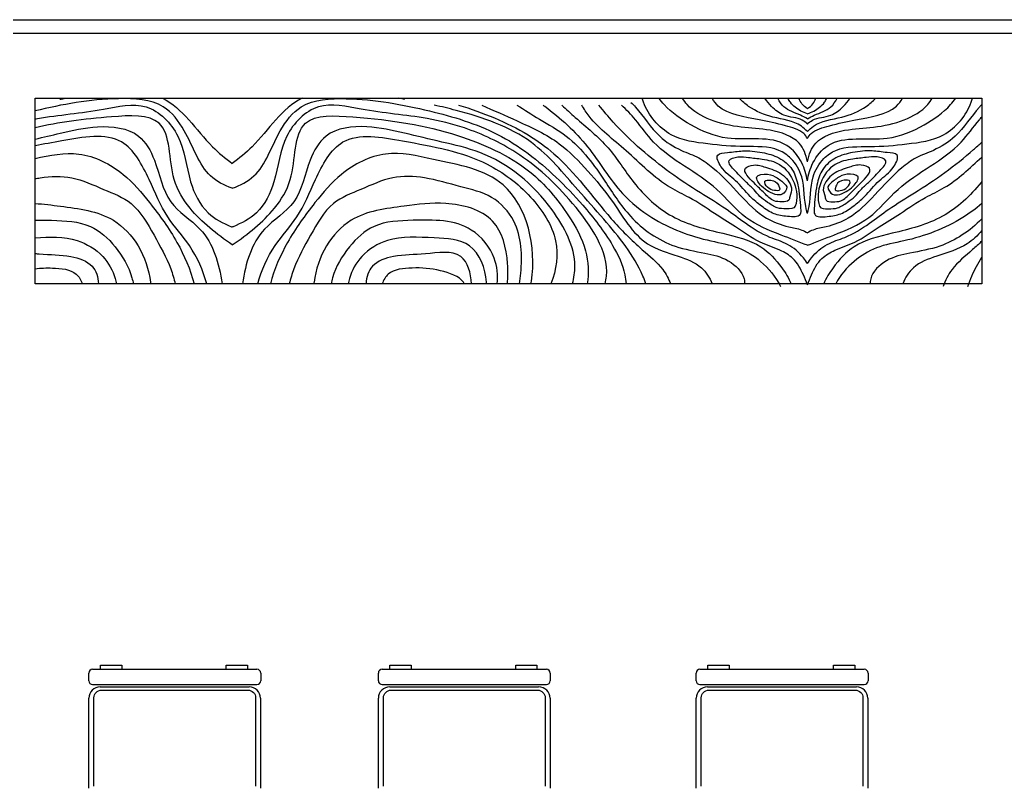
# Model space of a CAD drawing. Extents: x 152 to 700, y -120 to 84.
# Drawn here: x 206.332 to 208.913, y 29.181 to 31.195 of the extents above; entities that cross this region are included whole.
import ezdxf

# ---------------------------------------------------------------- set-up
doc = ezdxf.new("R2010")
doc.units = 0
doc.header["$LTSCALE"] = 0.03
doc.layers.get('0').update_dxf_attribs({"linetype": 'CONTINUOUS'})
for name, color, linetype in [('CALIDAD', 30, 'CONTINUOUS'), ('MUEBLES', 8, 'CONTINUOUS'), ('PISOS', 31, 'CONTINUOUS')]:
    doc.layers.add(name, color=color, linetype=linetype)

msp = doc.modelspace()

# ---------------------------------------------------------------- linework, layer by layer
at = {"ltscale": 0.03}
msp.add_line((205.1863, 31.1596), (211.0363, 31.1596), dxfattribs=at)
at = {"layer": 'CALIDAD', "ltscale": 0.03}
msp.add_line((205.1454, 31.1946), (211.0013, 31.1946), dxfattribs=at)
at = {"layer": 'MUEBLES'}
for p, q in [((206.5436, 29.4926), (206.5436, 29.5037)), ((206.5436, 29.5037), (206.5992, 29.5037)), ((206.5992, 29.5037), (206.5992, 29.4923)), ((206.873, 29.4926), (206.873, 29.5037)), ((206.873, 29.5037), (206.9287, 29.5037)), ((206.9287, 29.5037), (206.9287, 29.4923)), ((207.3018, 29.4926), (207.3018, 29.5037)), ((207.3018, 29.5037), (207.3574, 29.5037)), ((207.3574, 29.5037), (207.3574, 29.4923)), ((207.6312, 29.4926), (207.6312, 29.5037)), ((207.6312, 29.5037), (207.6868, 29.5037)), ((207.6868, 29.5037), (207.6868, 29.4923)), ((208.1341, 29.4926), (208.1341, 29.5037)), ((208.1341, 29.5037), (208.1897, 29.5037)), ((208.1897, 29.5037), (208.1897, 29.4923)), ((208.4635, 29.4926), (208.4635, 29.5037)), ((208.4635, 29.5037), (208.5191, 29.5037)), ((208.5191, 29.5037), (208.5191, 29.4923)), ((206.5132, 29.4626), (206.5132, 29.4826)), ((206.5232, 29.4926), (206.9532, 29.4926)), ((206.9632, 29.4826), (206.9632, 29.4626)), ((207.2714, 29.4626), (207.2714, 29.4826)), ((207.2814, 29.4926), (207.7114, 29.4926)), ((207.7214, 29.4826), (207.7214, 29.4626)), ((208.1037, 29.4626), (208.1037, 29.4826)), ((208.1137, 29.4926), (208.5437, 29.4926)), ((208.5537, 29.4826), (208.5537, 29.4626)), ((206.5232, 29.4526), (206.9532, 29.4526)), ((207.2814, 29.4526), (207.7114, 29.4526)), ((208.1137, 29.4526), (208.5437, 29.4526)), ((206.5432, 29.4467), (206.9329, 29.4467)), ((207.3014, 29.4467), (207.691, 29.4467)), ((208.1337, 29.4467), (208.5233, 29.4467)), ((206.5132, 29.1809), (206.5132, 29.4167)), ((206.9629, 29.4167), (206.9629, 29.181)), ((207.2714, 29.1809), (207.2714, 29.4167)), ((207.721, 29.4167), (207.721, 29.181)), ((208.1037, 29.1809), (208.1037, 29.4167)), ((208.5533, 29.4167), (208.5533, 29.181))]:
    msp.add_line(p, q, dxfattribs=at)
at = {"layer": 'MUEBLES', "ltscale": 5}
msp.add_lwpolyline([(208.8517, 30.9887), (208.8517, 30.5026), (206.3724, 30.5026), (206.3724, 30.9887)], close=True, dxfattribs=at)
at = {"layer": 'MUEBLES'}
for points in [[(206.5265, 29.1861), (206.5265, 29.4181, -0.414214), (206.5465, 29.4381), (206.93, 29.4381, -0.414214), (206.95, 29.4181), (206.95, 29.1861)], [(207.2847, 29.1861), (207.2847, 29.4181, -0.414214), (207.3047, 29.4381), (207.6882, 29.4381, -0.414214), (207.7082, 29.4181), (207.7082, 29.1861)], [(208.117, 29.1861), (208.117, 29.4181, -0.414214), (208.137, 29.4381), (208.5205, 29.4381, -0.414214), (208.5405, 29.4181), (208.5405, 29.1861)]]:
    msp.add_lwpolyline(points, format="xyb", dxfattribs=at)
for centre, radius, start, end in [((206.5232, 29.4826), 0.01, 90, 180), ((206.9532, 29.4826), 0.01, 0, 90), ((207.2814, 29.4826), 0.01, 90, 180), ((207.7114, 29.4826), 0.01, 0, 90), ((208.1137, 29.4826), 0.01, 90, 180), ((208.5437, 29.4826), 0.01, 0, 90), ((206.5232, 29.4626), 0.01, 180, 270), ((206.9532, 29.4626), 0.01, 270, 0), ((207.2814, 29.4626), 0.01, 180, 270), ((207.7114, 29.4626), 0.01, 270, 0), ((208.1137, 29.4626), 0.01, 180, 270), ((208.5437, 29.4626), 0.01, 270, 0), ((206.5432, 29.4167), 0.03, 90, 180), ((206.9329, 29.4167), 0.03, 0, 90), ((207.3014, 29.4167), 0.03, 90, 180), ((207.691, 29.4167), 0.03, 0, 90), ((208.1337, 29.4167), 0.03, 90, 180), ((208.5233, 29.4167), 0.03, 0, 90)]:
    msp.add_arc(centre, radius, start, end, dxfattribs=at)
at = {"layer": 'MUEBLES', "ltscale": 5}
for points, knots in [([(206.8888, 30.7531), (206.8672, 30.7609), (206.8081, 30.791), (206.778, 30.8908), (206.7057, 30.985), (206.5524, 30.9927), (206.4437, 30.9729), (206.3724, 30.9556)], [0.122831, 0.122831, 0.122831, 0.122831, 0.25089, 0.509565, 0.667797, 0.893093, 1.31117, 1.31117, 1.31117, 1.31117]), ([(206.3724, 30.9344), (206.3744, 30.9348), (206.4333, 30.9456), (206.5286, 30.9516), (206.668, 30.9868), (206.7626, 30.8892), (206.7697, 30.7793), (206.8143, 30.687), (206.8655, 30.6611), (206.8882, 30.6514), (206.8888, 30.6511)], [1.590758, 1.590758, 1.590758, 1.590758, 1.602379, 1.933221, 2.145155, 2.358563, 2.593654, 2.770297, 2.905547, 2.909269, 2.909269, 2.909269, 2.909269]), ([(206.706, 30.9887), (206.7589, 30.9634), (206.806, 30.8842), (206.8707, 30.8312), (206.8888, 30.8177)], [2.4903061, 2.4903061, 2.4903061, 2.4903061, 2.8349002, 2.9635158, 2.9635158, 2.9635158, 2.9635158]), ([(207.0717, 30.9887), (207.0188, 30.9634), (206.9717, 30.8842), (206.907, 30.8312), (206.8888, 30.8177)], [2.4903061, 2.4903061, 2.4903061, 2.4903061, 2.8349002, 2.9635158, 2.9635158, 2.9635158, 2.9635158]), ([(206.8888, 30.7531), (206.9105, 30.7609), (206.9696, 30.791), (206.9997, 30.8908), (207.072, 30.985), (207.2255, 30.9927), (207.3943, 30.9619), (207.5894, 30.9046), (207.7175, 30.8045), (207.8147, 30.7025), (207.8795, 30.6188), (207.915, 30.5464), (207.9197, 30.5105), (207.9202, 30.5026)], [0.122831, 0.122831, 0.122831, 0.122831, 0.25089, 0.509565, 0.667797, 0.893093, 1.312081, 1.667805, 2.026339, 2.219137, 2.467982, 2.625287, 2.66974, 2.66974, 2.66974, 2.66974]), ([(207.865, 30.5026), (207.8669, 30.5093), (207.8802, 30.5784), (207.7838, 30.7222), (207.6513, 30.8437), (207.5134, 30.9098), (207.375, 30.9436), (207.2491, 30.9516), (207.1097, 30.9868), (207.0151, 30.8892), (207.008, 30.7793), (206.9634, 30.687), (206.9122, 30.6611), (206.8895, 30.6514), (206.8888, 30.6511)], [0.311187, 0.311187, 0.311187, 0.311187, 0.354805, 0.751878, 1.12972, 1.412422, 1.602379, 1.933221, 2.145155, 2.358563, 2.593654, 2.770297, 2.905547, 2.909269, 2.909269, 2.909269, 2.909269]), ([(207.933, 30.9781), (207.937, 30.9741), (207.9635, 30.9459), (207.996, 30.8919), (208.0588, 30.8526), (208.1102, 30.8353), (208.1632, 30.7964), (208.2158, 30.7376), (208.2762, 30.6753), (208.3366, 30.6526), (208.375, 30.6469), (208.3902, 30.639), (208.395, 30.6361)], [0.173574, 0.173574, 0.173574, 0.173574, 0.205605, 0.39436, 0.52244, 0.616203, 0.701102, 0.890968, 1.066006, 1.184149, 1.250554, 1.282658, 1.282658, 1.282658, 1.282658]), ([(208.395, 30.6871), (208.3942, 30.6896), (208.3852, 30.7203), (208.3902, 30.7737), (208.3585, 30.8291), (208.3064, 30.8648), (208.2275, 30.8596), (208.1346, 30.8687), (208.0291, 30.8826), (207.976, 30.9464), (207.9635, 30.9853), (207.9626, 30.9887)], [0.083672, 0.083672, 0.083672, 0.083672, 0.098756, 0.267036, 0.372972, 0.444459, 0.6146, 0.797613, 0.985759, 1.197213, 1.217354, 1.217354, 1.217354, 1.217354]), ([(208.395, 30.7726), (208.3923, 30.7888), (208.3826, 30.8239), (208.3213, 30.8981), (208.1996, 30.8678), (208.0923, 30.9142), (208.0342, 30.954), (208.0105, 30.9829), (208.0064, 30.9887)], [0.1083546, 0.1083546, 0.1083546, 0.1083546, 0.2013584, 0.3158881, 0.6115729, 0.8051507, 0.9707938, 1.0102179, 1.0102179, 1.0102179, 1.0102179]), ([(208.395, 30.8225), (208.3911, 30.8413), (208.3757, 30.8839), (208.2984, 30.9085), (208.2198, 30.9111), (208.1435, 30.9272), (208.0894, 30.9578), (208.0715, 30.9829), (208.0679, 30.9887)], [0.0719329, 0.0719329, 0.0719329, 0.0719329, 0.1763869, 0.3332264, 0.4774141, 0.6341089, 0.7723148, 0.8118593, 0.8118593, 0.8118593, 0.8118593]), ([(208.395, 30.8835), (208.3924, 30.8883), (208.3797, 30.9058), (208.3296, 30.9189), (208.2579, 30.9364), (208.1769, 30.9458), (208.1504, 30.9811), (208.146, 30.9887)], [0.0953944, 0.0953944, 0.0953944, 0.0953944, 0.1281536, 0.2270282, 0.3600188, 0.5736726, 0.6249911, 0.6249911, 0.6249911, 0.6249911]), ([(208.395, 30.9016), (208.3901, 30.9069), (208.3661, 30.9292), (208.3058, 30.936), (208.2511, 30.9575), (208.2238, 30.9807), (208.2167, 30.9887)], [0.0449014, 0.0449014, 0.0449014, 0.0449014, 0.0852948, 0.2334911, 0.3649266, 0.4241116, 0.4241116, 0.4241116, 0.4241116]), ([(208.395, 30.9212), (208.3909, 30.9252), (208.3737, 30.9389), (208.3346, 30.9384), (208.3033, 30.9636), (208.2886, 30.9811), (208.2837, 30.9887)], [0.0323606, 0.0323606, 0.0323606, 0.0323606, 0.0644391, 0.1588086, 0.2339257, 0.2856414, 0.2856414, 0.2856414, 0.2856414]), ([(208.395, 30.9353), (208.3891, 30.9385), (208.3688, 30.9492), (208.3357, 30.9585), (208.3216, 30.9801), (208.3174, 30.9887)], [0.0289286, 0.0289286, 0.0289286, 0.0289286, 0.0671814, 0.1587488, 0.2120049, 0.2120049, 0.2120049, 0.2120049]), ([(208.395, 30.9479), (208.3892, 30.95), (208.3725, 30.957), (208.354, 30.9711), (208.3461, 30.985), (208.3443, 30.9887)], [0.0264202, 0.0264202, 0.0264202, 0.0264202, 0.0612537, 0.129134, 0.1523932, 0.1523932, 0.1523932, 0.1523932]), ([(208.395, 30.9611), (208.3895, 30.9652), (208.3802, 30.973), (208.3748, 30.9836), (208.3729, 30.9887)], [0.01874594, 0.01874594, 0.01874594, 0.01874594, 0.05651898, 0.08805218, 0.08805218, 0.08805218, 0.08805218]), ([(208.395, 30.6871), (208.3958, 30.6896), (208.4047, 30.7203), (208.3998, 30.7737), (208.4315, 30.8291), (208.4835, 30.8648), (208.5624, 30.8596), (208.6554, 30.8687), (208.7608, 30.8826), (208.814, 30.9464), (208.8264, 30.9853), (208.8274, 30.9887)], [0.083672, 0.083672, 0.083672, 0.083672, 0.098756, 0.267036, 0.372972, 0.444459, 0.6146, 0.797613, 0.985759, 1.197213, 1.217354, 1.217354, 1.217354, 1.217354]), ([(208.395, 30.7726), (208.3977, 30.7888), (208.4074, 30.8239), (208.4687, 30.8981), (208.5904, 30.8678), (208.6977, 30.9142), (208.7558, 30.954), (208.7794, 30.9829), (208.7836, 30.9887)], [0.1083546, 0.1083546, 0.1083546, 0.1083546, 0.2013584, 0.3158881, 0.6115729, 0.8051507, 0.9707938, 1.0102179, 1.0102179, 1.0102179, 1.0102179]), ([(208.395, 30.9611), (208.4005, 30.9652), (208.4098, 30.973), (208.4152, 30.9836), (208.4171, 30.9887)], [0.01874594, 0.01874594, 0.01874594, 0.01874594, 0.05651898, 0.08805218, 0.08805218, 0.08805218, 0.08805218]), ([(208.395, 30.9479), (208.4007, 30.95), (208.4174, 30.957), (208.436, 30.9711), (208.4439, 30.985), (208.4456, 30.9887)], [0.0264202, 0.0264202, 0.0264202, 0.0264202, 0.0612537, 0.129134, 0.1523932, 0.1523932, 0.1523932, 0.1523932]), ([(208.395, 30.9353), (208.4008, 30.9385), (208.4211, 30.9492), (208.4543, 30.9585), (208.4683, 30.9801), (208.4725, 30.9887)], [0.0289286, 0.0289286, 0.0289286, 0.0289286, 0.0671814, 0.1587488, 0.2120049, 0.2120049, 0.2120049, 0.2120049]), ([(208.395, 30.9212), (208.3991, 30.9252), (208.4162, 30.9389), (208.4554, 30.9384), (208.4866, 30.9636), (208.5013, 30.9811), (208.5062, 30.9887)], [0.0323606, 0.0323606, 0.0323606, 0.0323606, 0.0644391, 0.1588086, 0.2339257, 0.2856414, 0.2856414, 0.2856414, 0.2856414]), ([(208.395, 30.9016), (208.3999, 30.9069), (208.4239, 30.9292), (208.4842, 30.936), (208.5389, 30.9575), (208.5662, 30.9807), (208.5733, 30.9887)], [0.0449014, 0.0449014, 0.0449014, 0.0449014, 0.0852948, 0.2334911, 0.3649266, 0.4241116, 0.4241116, 0.4241116, 0.4241116]), ([(208.395, 30.8835), (208.3976, 30.8883), (208.4103, 30.9058), (208.4604, 30.9189), (208.5321, 30.9364), (208.6131, 30.9458), (208.6395, 30.9811), (208.644, 30.9887)], [0.0953944, 0.0953944, 0.0953944, 0.0953944, 0.1281536, 0.2270282, 0.3600188, 0.5736726, 0.6249911, 0.6249911, 0.6249911, 0.6249911]), ([(208.395, 30.8225), (208.3989, 30.8413), (208.4143, 30.8839), (208.4916, 30.9085), (208.5702, 30.9111), (208.6465, 30.9272), (208.7006, 30.9578), (208.7185, 30.9829), (208.7221, 30.9887)], [0.0719329, 0.0719329, 0.0719329, 0.0719329, 0.1763869, 0.3332264, 0.4774141, 0.6341089, 0.7723148, 0.8118593, 0.8118593, 0.8118593, 0.8118593]), ([(207.9721, 30.5026), (207.9697, 30.5095), (207.9458, 30.5715), (207.879, 30.6534), (207.778, 30.7653), (207.6723, 30.8956), (207.526, 30.9451), (207.4367, 30.9666), (207.4177, 30.9708)], [0.403519, 0.403519, 0.403519, 0.403519, 0.44596, 0.787874, 0.981027, 1.309976, 1.716543, 1.826865, 1.826865, 1.826865, 1.826865]), ([(207.4815, 30.9708), (207.5453, 30.9514), (207.633, 30.917), (207.772, 30.8173), (207.8536, 30.6979), (207.9508, 30.6001), (208.0135, 30.5499), (208.0314, 30.516), (208.0367, 30.5026)], [1.347284, 1.347284, 1.347284, 1.347284, 1.723252, 1.881006, 2.310892, 2.52825, 2.669751, 2.753031, 2.753031, 2.753031, 2.753031]), ([(207.5422, 30.9708), (207.5731, 30.9571), (207.6422, 30.9263), (207.7437, 30.8799), (207.8196, 30.7995), (207.8943, 30.712), (207.9507, 30.6061), (208.0506, 30.5784), (208.1173, 30.5531), (208.139, 30.5192), (208.1453, 30.5026)], [0.303231, 0.303231, 0.303231, 0.303231, 0.49454, 0.731949, 0.928841, 1.112283, 1.394489, 1.557074, 1.686733, 1.782896, 1.782896, 1.782896, 1.782896]), ([(207.6343, 30.9708), (207.654, 30.9589), (207.6963, 30.9305), (207.7653, 30.8937), (207.8209, 30.835), (207.8723, 30.7613), (207.9311, 30.6679), (208.0273, 30.6004), (208.1218, 30.5845), (208.1887, 30.5696), (208.2286, 30.5312), (208.2306, 30.507), (208.2305, 30.5026)], [0.33962, 0.33962, 0.33962, 0.33962, 0.470783, 0.62845, 0.78019, 0.923481, 1.13927, 1.404651, 1.556535, 1.678467, 1.797687, 1.823385, 1.823385, 1.823385, 1.823385]), ([(207.703, 30.9708), (207.7044, 30.9698), (207.7471, 30.9382), (207.8253, 30.8673), (207.8928, 30.7476), (208.0032, 30.6586), (208.1114, 30.6186), (208.2138, 30.602), (208.2795, 30.561), (208.3121, 30.521), (208.3248, 30.4952)], [0.313613, 0.313613, 0.313613, 0.313613, 0.323339, 0.614626, 0.904646, 1.092143, 1.407083, 1.547705, 1.676493, 1.836292, 1.836292, 1.836292, 1.836292]), ([(207.7517, 30.9708), (207.7633, 30.9599), (207.8039, 30.9227), (207.8772, 30.8644), (207.9398, 30.7595), (208.0376, 30.6682), (208.1615, 30.6374), (208.2697, 30.6126), (208.3234, 30.554), (208.3461, 30.5173), (208.3523, 30.5026)], [0.215338, 0.215338, 0.215338, 0.215338, 0.305589, 0.527193, 0.74065, 0.995434, 1.258547, 1.458436, 1.606076, 1.697147, 1.697147, 1.697147, 1.697147]), ([(208.395, 30.5001), (208.3918, 30.5089), (208.3818, 30.5335), (208.3624, 30.5696), (208.3185, 30.5945), (208.2637, 30.6116), (208.2099, 30.651), (208.1477, 30.6888), (208.0931, 30.7266), (208.0062, 30.7664), (207.928, 30.8503), (207.8408, 30.9142), (207.81, 30.9607), (207.804, 30.9708)], [0.240164, 0.240164, 0.240164, 0.240164, 0.292867, 0.38941, 0.465018, 0.571619, 0.71484, 0.838706, 0.985922, 1.09098, 1.37723, 1.627525, 1.694304, 1.694304, 1.694304, 1.694304]), ([(208.395, 30.5557), (208.3917, 30.5609), (208.3777, 30.5807), (208.3461, 30.6088), (208.2882, 30.6248), (208.2351, 30.658), (208.1782, 30.7025), (208.0822, 30.7593), (207.98, 30.8322), (207.8958, 30.9144), (207.8608, 30.9555), (207.849, 30.9708)], [0.077261, 0.077261, 0.077261, 0.077261, 0.111919, 0.214768, 0.308442, 0.448695, 0.567011, 0.718228, 1.081279, 1.27609, 1.385842, 1.385842, 1.385842, 1.385842]), ([(208.395, 30.6035), (208.3721, 30.6124), (208.3173, 30.6338), (208.2276, 30.6696), (208.1408, 30.7822), (208.0145, 30.8345), (207.9508, 30.9281), (207.9209, 30.9586), (207.9081, 30.9708)], [0.059532, 0.059532, 0.059532, 0.059532, 0.199198, 0.393687, 0.594679, 0.986126, 1.128351, 1.228632, 1.228632, 1.228632, 1.228632]), ([(208.8517, 30.9727), (208.8496, 30.9704), (208.8251, 30.9437), (208.794, 30.8919), (208.7312, 30.8526), (208.6798, 30.8353), (208.6268, 30.7964), (208.5742, 30.7376), (208.5137, 30.6753), (208.4534, 30.6526), (208.415, 30.6469), (208.3998, 30.639), (208.395, 30.6361)], [0.187898, 0.187898, 0.187898, 0.187898, 0.205605, 0.39436, 0.52244, 0.616203, 0.701102, 0.890968, 1.066006, 1.184149, 1.250554, 1.282658, 1.282658, 1.282658, 1.282658]), ([(206.8888, 30.6045), (206.8477, 30.6329), (206.7865, 30.6811), (206.7184, 30.7901), (206.7338, 30.9499), (206.5382, 30.9395), (206.4344, 30.9258), (206.3724, 30.9114)], [0.118734, 0.118734, 0.118734, 0.118734, 0.39806, 0.560331, 0.848843, 1.085808, 1.463069, 1.463069, 1.463069, 1.463069]), ([(206.8888, 30.6045), (206.93, 30.6329), (206.9912, 30.6811), (207.0593, 30.7901), (207.0439, 30.9499), (207.2719, 30.9377), (207.4552, 30.9089), (207.6623, 30.819), (207.763, 30.6974), (207.8189, 30.597), (207.8231, 30.5306), (207.8184, 30.5026)], [0.118734, 0.118734, 0.118734, 0.118734, 0.39806, 0.560331, 0.848843, 1.085808, 1.61294, 2.013581, 2.303309, 2.496606, 2.659679, 2.659679, 2.659679, 2.659679]), ([(208.395, 30.6035), (208.4178, 30.6124), (208.4726, 30.6338), (208.5623, 30.6696), (208.6492, 30.7822), (208.7755, 30.8345), (208.831, 30.916), (208.8496, 30.9374), (208.8517, 30.9399)], [0.059532, 0.059532, 0.059532, 0.059532, 0.199198, 0.393687, 0.594679, 0.986126, 1.128351, 1.146834, 1.146834, 1.146834, 1.146834]), ([(206.3724, 30.8817), (206.3944, 30.8869), (206.4486, 30.8997), (206.5368, 30.9203), (206.6437, 30.9085), (206.6954, 30.8148), (206.7109, 30.712), (206.83, 30.642), (206.8539, 30.5572), (206.862, 30.5026)], [1.315749, 1.315749, 1.315749, 1.315749, 1.443669, 1.631919, 1.840079, 1.982461, 2.203847, 2.40284, 2.700449, 2.700449, 2.700449, 2.700449]), ([(206.8221, 30.5026), (206.8121, 30.5383), (206.7856, 30.6002), (206.7113, 30.6796), (206.6726, 30.7781), (206.6035, 30.9073), (206.4723, 30.8826), (206.3951, 30.8686), (206.3724, 30.864)], [0.449142, 0.449142, 0.449142, 0.449142, 0.662782, 0.840855, 1.048401, 1.278691, 1.57443, 1.703195, 1.703195, 1.703195, 1.703195]), ([(207.7799, 30.5026), (207.7839, 30.5181), (207.7938, 30.584), (207.7189, 30.7296), (207.5844, 30.841), (207.4384, 30.8738), (207.3397, 30.8973), (207.2409, 30.9203), (207.134, 30.9085), (207.0823, 30.8148), (207.0668, 30.712), (206.9477, 30.642), (206.9238, 30.5572), (206.9157, 30.5026)], [0.207516, 0.207516, 0.207516, 0.207516, 0.299958, 0.600524, 1.057581, 1.253108, 1.443669, 1.631919, 1.840079, 1.982461, 2.203847, 2.40284, 2.700449, 2.700449, 2.700449, 2.700449]), ([(206.9556, 30.5026), (206.9656, 30.5383), (206.9921, 30.6002), (207.0664, 30.6796), (207.1051, 30.7781), (207.1742, 30.9073), (207.3667, 30.871), (207.5351, 30.8417), (207.6728, 30.7395), (207.7506, 30.6197), (207.7373, 30.5405), (207.7233, 30.5026)], [0.449142, 0.449142, 0.449142, 0.449142, 0.662782, 0.840855, 1.048401, 1.278691, 1.57443, 2.009276, 2.278363, 2.529113, 2.755769, 2.755769, 2.755769, 2.755769]), ([(208.395, 30.5557), (208.3983, 30.5609), (208.4122, 30.5807), (208.4438, 30.6088), (208.5018, 30.6248), (208.5549, 30.658), (208.6117, 30.7025), (208.7078, 30.7593), (208.7899, 30.8178), (208.8446, 30.8673), (208.8517, 30.8739)], [0.077261, 0.077261, 0.077261, 0.077261, 0.111919, 0.214768, 0.308442, 0.448695, 0.567011, 0.718228, 1.081279, 1.13673, 1.13673, 1.13673, 1.13673]), ([(206.3724, 30.831), (206.4115, 30.8394), (206.4915, 30.8563), (206.6021, 30.8001), (206.6785, 30.7097), (206.7462, 30.6164), (206.7791, 30.5404), (206.7891, 30.5026)], [1.142466, 1.142466, 1.142466, 1.142466, 1.361469, 1.602408, 1.794485, 2.033796, 2.255648, 2.255648, 2.255648, 2.255648]), ([(207.6711, 30.5026), (207.6714, 30.5048), (207.6866, 30.5963), (207.6444, 30.7861), (207.4368, 30.8225), (207.2894, 30.8579), (207.1756, 30.8001), (207.0992, 30.7097), (207.0315, 30.6164), (206.9986, 30.5404), (206.9886, 30.5026)], [0.245112, 0.245112, 0.245112, 0.245112, 0.257649, 0.755242, 1.123641, 1.361469, 1.602408, 1.794485, 2.033796, 2.255648, 2.255648, 2.255648, 2.255648]), ([(208.4128, 30.7004), (208.4144, 30.7208), (208.4166, 30.7557), (208.4319, 30.8052), (208.4686, 30.8357), (208.5146, 30.8481), (208.5621, 30.853), (208.5969, 30.8465), (208.6395, 30.8443), (208.6176, 30.7971), (208.5808, 30.7756), (208.5497, 30.734), (208.5159, 30.7061), (208.4831, 30.6834), (208.4508, 30.6793), (208.4114, 30.6754), (208.4124, 30.6951), (208.4128, 30.7004)], [0, 0, 0, 0, 0.116279, 0.199583, 0.285208, 0.372644, 0.469607, 0.545193, 0.595339, 0.654001, 0.754646, 0.861041, 0.935303, 1.00759, 1.076023, 1.138686, 1.168355, 1.168355, 1.168355, 1.168355]), ([(208.395, 30.5001), (208.3982, 30.5089), (208.4082, 30.5335), (208.4275, 30.5696), (208.4715, 30.5945), (208.5263, 30.6116), (208.5801, 30.651), (208.6423, 30.6888), (208.6969, 30.7266), (208.7764, 30.7631), (208.8201, 30.806), (208.8517, 30.8349)], [0.240164, 0.240164, 0.240164, 0.240164, 0.292867, 0.38941, 0.465018, 0.571619, 0.71484, 0.838706, 0.985922, 1.09098, 1.331685, 1.331685, 1.331685, 1.331685]), ([(208.427, 30.706), (208.42, 30.7252), (208.4244, 30.7695), (208.4609, 30.8186), (208.5095, 30.83), (208.5472, 30.8331), (208.5742, 30.8378), (208.6112, 30.8269), (208.5792, 30.7924), (208.5587, 30.7722), (208.5354, 30.7502), (208.5194, 30.7303), (208.4985, 30.7152), (208.4755, 30.6998), (208.4516, 30.6989), (208.4297, 30.6986), (208.427, 30.706)], [0, 0, 0, 0, 0.1156264, 0.2322141, 0.3222078, 0.3897928, 0.4435424, 0.490424, 0.5493848, 0.6291282, 0.6822905, 0.7260021, 0.7738049, 0.8290838, 0.8750289, 0.9200258, 0.9200258, 0.9200258, 0.9200258]), ([(208.4369, 30.7543), (208.4402, 30.7685), (208.461, 30.7946), (208.5008, 30.8066), (208.5315, 30.8173), (208.5726, 30.8045), (208.5329, 30.7653), (208.5103, 30.7427), (208.4863, 30.7182), (208.4634, 30.7172), (208.4434, 30.7175), (208.4406, 30.7359), (208.4351, 30.7463), (208.4369, 30.7543)], [0, 0, 0, 0, 0.0827263, 0.1704953, 0.2305154, 0.273883, 0.3581689, 0.4303177, 0.4915419, 0.5321604, 0.5653625, 0.5823497, 0.6287176, 0.6287176, 0.6287176, 0.6287176]), ([(206.3724, 30.7779), (206.3767, 30.7787), (206.4085, 30.7844), (206.4722, 30.7865), (206.5487, 30.7502), (206.6364, 30.717), (206.6831, 30.6299), (206.7233, 30.5605), (206.7363, 30.5159), (206.7395, 30.5026)], [1.0160121, 1.0160121, 1.0160121, 1.0160121, 1.040971, 1.1985523, 1.3661073, 1.5188337, 1.7133092, 1.8993874, 1.976953, 1.976953, 1.976953, 1.976953]), ([(207.641, 30.5026), (207.6424, 30.5117), (207.6492, 30.567), (207.6459, 30.6556), (207.572, 30.7376), (207.4823, 30.7567), (207.3983, 30.7834), (207.3055, 30.7865), (207.229, 30.7502), (207.1413, 30.717), (207.0946, 30.6299), (207.0544, 30.5605), (207.0414, 30.5159), (207.0382, 30.5026)], [0.220408, 0.220408, 0.220408, 0.220408, 0.272322, 0.533132, 0.694264, 0.856235, 1.040971, 1.198552, 1.366107, 1.518834, 1.713309, 1.899387, 1.976953, 1.976953, 1.976953, 1.976953]), ([(208.8517, 30.7709), (208.8511, 30.7701), (208.8224, 30.7336), (208.7524, 30.6682), (208.6285, 30.6374), (208.5203, 30.6126), (208.4666, 30.554), (208.4439, 30.5173), (208.4377, 30.5026)], [0.7347138, 0.7347138, 0.7347138, 0.7347138, 0.7406497, 0.9954339, 1.2585469, 1.4584363, 1.6060756, 1.6971465, 1.6971465, 1.6971465, 1.6971465]), ([(208.4511, 30.7614), (208.4581, 30.7682), (208.4731, 30.7807), (208.4969, 30.7927), (208.5386, 30.7877), (208.5154, 30.757), (208.4971, 30.7439), (208.4763, 30.7342), (208.4541, 30.7368), (208.4458, 30.7563), (208.4511, 30.7614)], [0, 0, 0, 0, 0.0553506, 0.1071945, 0.1625313, 0.2141908, 0.2582256, 0.304096, 0.3372981, 0.3789953, 0.3789953, 0.3789953, 0.3789953]), ([(208.4709, 30.7614), (208.4741, 30.7686), (208.4862, 30.7756), (208.5126, 30.7744), (208.4984, 30.7517), (208.4855, 30.7472), (208.4636, 30.7454), (208.4692, 30.7574), (208.4709, 30.7614)], [0, 0, 0, 0, 0.0446822, 0.0746922, 0.1071442, 0.1455798, 0.1698857, 0.1946494, 0.1946494, 0.1946494, 0.1946494]), ([(207.6094, 30.5026), (207.6107, 30.52), (207.6115, 30.5776), (207.585, 30.6863), (207.4524, 30.7208), (207.3293, 30.7047), (207.2081, 30.6899), (207.1279, 30.6032), (207.1068, 30.5387), (207.1027, 30.5041), (207.1026, 30.5026)], [0.23246, 0.23246, 0.23246, 0.23246, 0.330889, 0.553931, 0.801916, 1.008067, 1.279893, 1.456413, 1.646179, 1.654631, 1.654631, 1.654631, 1.654631]), ([(206.3724, 30.713), (206.3946, 30.7118), (206.4631, 30.7029), (206.5696, 30.6899), (206.6498, 30.6032), (206.6709, 30.5387), (206.675, 30.5041), (206.6751, 30.5026)], [0.8815853, 0.8815853, 0.8815853, 0.8815853, 1.0080665, 1.2798929, 1.4564128, 1.6461793, 1.6546314, 1.6546314, 1.6546314, 1.6546314]), ([(208.8517, 30.7127), (208.8363, 30.6994), (208.7746, 30.6541), (208.6786, 30.6186), (208.5762, 30.602), (208.5129, 30.5625), (208.4814, 30.5252), (208.4691, 30.5026)], [0.976794, 0.976794, 0.976794, 0.976794, 1.0921428, 1.4070826, 1.5477052, 1.6764928, 1.8207411, 1.8207411, 1.8207411, 1.8207411]), ([(206.3724, 30.6695), (206.3867, 30.6698), (206.4373, 30.6686), (206.5155, 30.6657), (206.5877, 30.6002), (206.6208, 30.5426), (206.6287, 30.508), (206.6297, 30.5026)], [0.7491918, 0.7491918, 0.7491918, 0.7491918, 0.8271782, 1.0222031, 1.1808612, 1.3552827, 1.3870599, 1.3870599, 1.3870599, 1.3870599]), ([(207.5825, 30.5026), (207.5847, 30.5256), (207.5806, 30.5786), (207.5053, 30.6716), (207.3794, 30.6701), (207.2622, 30.6657), (207.19, 30.6002), (207.1569, 30.5426), (207.149, 30.508), (207.148, 30.5026)], [0.221303, 0.221303, 0.221303, 0.221303, 0.35373, 0.534288, 0.827178, 1.022203, 1.180861, 1.355283, 1.38706, 1.38706, 1.38706, 1.38706]), ([(208.8517, 30.6729), (208.8209, 30.6413), (208.7597, 30.5999), (208.6682, 30.5845), (208.6013, 30.5696), (208.5614, 30.5312), (208.5594, 30.507), (208.5595, 30.5026)], [1.1562346, 1.1562346, 1.1562346, 1.1562346, 1.4046506, 1.5565348, 1.6784672, 1.7976874, 1.8233852, 1.8233852, 1.8233852, 1.8233852]), ([(208.8517, 30.6422), (208.8403, 30.6287), (208.8077, 30.5973), (208.7393, 30.5784), (208.6726, 30.5531), (208.651, 30.5192), (208.6447, 30.5026)], [1.2941239, 1.2941239, 1.2941239, 1.2941239, 1.3944893, 1.5570742, 1.6867335, 1.7828963, 1.7828963, 1.7828963, 1.7828963]), ([(206.3724, 30.6234), (206.4109, 30.6255), (206.4738, 30.6278), (206.5515, 30.5819), (206.5787, 30.5329), (206.5843, 30.5072), (206.585, 30.5026)], [0.6865682, 0.6865682, 0.6865682, 0.6865682, 0.8964849, 1.0459203, 1.1714123, 1.1985124, 1.1985124, 1.1985124, 1.1985124]), ([(207.5543, 30.5026), (207.5543, 30.5041), (207.5531, 30.5415), (207.5238, 30.6181), (207.4062, 30.6228), (207.3075, 30.63), (207.2262, 30.5819), (207.199, 30.5329), (207.1934, 30.5072), (207.1927, 30.5026)], [0.2786072, 0.2786072, 0.2786072, 0.2786072, 0.2867234, 0.4846446, 0.6641184, 0.8964849, 1.0459203, 1.1714123, 1.1985124, 1.1985124, 1.1985124, 1.1985124]), ([(208.8517, 30.6143), (208.8438, 30.6068), (208.8171, 30.5825), (208.7743, 30.5482), (208.7562, 30.5113), (208.7504, 30.4952)], [2.4664356, 2.4664356, 2.4664356, 2.4664356, 2.5282499, 2.6697508, 2.7682787, 2.7682787, 2.7682787, 2.7682787]), ([(207.5149, 30.5026), (207.5144, 30.5304), (207.4954, 30.5966), (207.3937, 30.5775), (207.3207, 30.5804), (207.2503, 30.5563), (207.2403, 30.5206), (207.2393, 30.5026)], [0.237119, 0.237119, 0.237119, 0.237119, 0.3824502, 0.5580329, 0.7161611, 0.8317387, 0.9291166, 0.9291166, 0.9291166, 0.9291166]), ([(206.3724, 30.5821), (206.376, 30.5817), (206.4095, 30.5785), (206.457, 30.5804), (206.5274, 30.5563), (206.5374, 30.5206), (206.5384, 30.5026)], [0.5390959, 0.5390959, 0.5390959, 0.5390959, 0.5580329, 0.7161611, 0.8317387, 0.9291166, 0.9291166, 0.9291166, 0.9291166]), ([(208.8154, 30.4952), (208.8185, 30.5046), (208.8283, 30.5312), (208.8418, 30.5563), (208.8517, 30.5722)], [0.3884149, 0.3884149, 0.3884149, 0.3884149, 0.4459599, 0.5521239, 0.5521239, 0.5521239, 0.5521239]), ([(206.3724, 30.5423), (206.3874, 30.5442), (206.4224, 30.545), (206.4768, 30.54), (206.4928, 30.5127), (206.4962, 30.5026)], [0.4007477, 0.4007477, 0.4007477, 0.4007477, 0.4876454, 0.6097443, 0.668224, 0.668224, 0.668224, 0.668224]), ([(207.4965, 30.5026), (207.4958, 30.5041), (207.4866, 30.5208), (207.4281, 30.5421), (207.3662, 30.546), (207.3009, 30.54), (207.2849, 30.5127), (207.2815, 30.5026)], [0.2073568, 0.2073568, 0.2073568, 0.2073568, 0.2196975, 0.346958, 0.4876454, 0.6097443, 0.668224, 0.668224, 0.668224, 0.668224])]:
    msp.add_open_spline(points, degree=3, knots=knots, dxfattribs=at)
for points, start_tangent, end_tangent in [([(208.3772, 30.7004), (208.3701, 30.7614), (208.3545, 30.8026), (208.3205, 30.8324), (208.2765, 30.8466), (208.2254, 30.8508), (208.1857, 30.8466), (208.1602, 30.8395), (208.1687, 30.8097), (208.207, 30.7728), (208.2453, 30.7316), (208.2751, 30.706), (208.3077, 30.6862), (208.3431, 30.6791), (208.3758, 30.6847), (208.3772, 30.7004)], (-0.078556, 0.99691), (-0.078556, 0.99691)), ([(208.363, 30.706), (208.3602, 30.7671), (208.3219, 30.8153), (208.2765, 30.8295), (208.241, 30.8338), (208.2126, 30.8352), (208.19, 30.8253), (208.2056, 30.7983), (208.2353, 30.7685), (208.2552, 30.7486), (208.2708, 30.7316), (208.2907, 30.716), (208.3162, 30.7018), (208.3403, 30.6989), (208.363, 30.706)], (0.344563, 0.938763), (0.344563, 0.938763)), ([(208.3531, 30.7543), (208.3275, 30.7898), (208.285, 30.8082), (208.2538, 30.8139), (208.2325, 30.8054), (208.2552, 30.7671), (208.2822, 30.7401), (208.3077, 30.7202), (208.329, 30.7174), (208.346, 30.7217), (208.3488, 30.7302), (208.3531, 30.7543)], (-0.223034, 0.974811), (-0.223034, 0.974811)), ([(208.3389, 30.7614), (208.3162, 30.7799), (208.2907, 30.7898), (208.2623, 30.7827), (208.2751, 30.7586), (208.2935, 30.7444), (208.3162, 30.7358), (208.3332, 30.7401), (208.3389, 30.7614)], (-0.71997, 0.694005), (-0.71997, 0.694005)), ([(208.319, 30.7614), (208.2992, 30.7742), (208.2836, 30.7713), (208.2907, 30.7557), (208.3091, 30.7472), (208.3219, 30.7486), (208.319, 30.7614)], (-0.399549, 0.916712), (-0.399549, 0.916712))]:
    msp.add_spline(points, degree=3, dxfattribs=dict(at, start_tangent=start_tangent, end_tangent=end_tangent))
at = {"layer": 'PISOS', "color": 31}
for points in [[(206.4373, 30.9861), (206.4423, 30.987), (206.4473, 30.9879), (206.4523, 30.9887)], [(207.3404, 30.9861), (207.3354, 30.987), (207.3304, 30.9879), (207.3254, 30.9887)]]:
    msp.add_open_spline(points, degree=3, dxfattribs=at)

doc.saveas('drawing.dxf')
